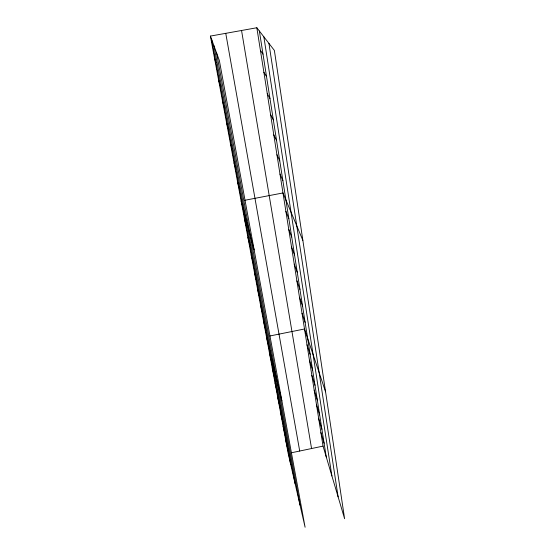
<?xml version="1.0" encoding="UTF-8"?>
<svg xmlns="http://www.w3.org/2000/svg" width="555" height="555" viewBox="0 0 555 555"><rect width="100%" height="100%" fill="white"/><g stroke="black" fill="none" stroke-linecap="round" stroke-linejoin="round"><path stroke-width="0.83" d="M291.479 452.762L323.045 446.116L344.6 518.717L274.378 50.443L256.84 27.75L210.4 36.089L288.184 453.456L305.104 527.25L219.329 60.433L210.4 36.089M269.779 335.997L304.508 328.99L325.563 391.781M244.387 200.355L282.981 192.953L302.857 240.37M260.413 50.311L263.001 54.14M263.889 72.282L266.539 76.639M267.274 93.691L269.973 98.54M270.576 114.552L273.324 119.866M273.795 134.893L276.591 140.651M276.931 154.727L279.769 160.901M279.998 174.076L282.87 180.646M285.901 211.379L288.843 218.684M288.746 229.375L291.722 237.013M291.528 246.947L294.532 254.905M294.24 264.111L297.279 272.373M296.897 280.885L299.957 289.433M299.492 297.279L302.572 306.103M302.024 313.311L305.132 322.386M214.605 58.615L215.985 62.68M307.005 344.78L310.148 354.34M309.447 360.223L312.611 370.005M218.691 80.551L220.162 85.137M311.841 375.326L315.018 385.316M314.179 390.103L317.37 400.294M316.468 404.56L319.666 414.939M222.673 101.919L224.227 106.997M318.702 418.706L321.914 429.265M320.894 432.56L324.12 443.285M226.551 122.745L228.188 128.281M230.332 143.044L232.046 149.024M234.023 162.837L235.799 169.233M237.623 182.144L239.469 188.936M241.134 200.979L254.141 249.889M244.561 219.364L246.524 226.884M247.905 237.318L249.923 245.171M251.172 254.849L253.246 263.014M254.363 271.971L256.486 280.435M257.478 288.704L259.65 297.452M260.531 305.056L262.737 314.075M263.507 321.04L265.762 330.315M266.421 336.677L281.871 400.814M269.355 352.425L271.686 362.172M272.227 367.826L274.593 377.795M275.03 382.881L277.431 393.065M277.777 397.616L280.206 407.987M280.462 412.025L282.925 422.591M283.092 426.129L285.582 436.868M285.665 439.942L288.177 450.847M211.691 39.599L290.723 464.521M216.561 52.878L300.012 505.05M213.973 45.829L295.135 483.773M225.76 33.335L299.707 451.035M241.55 30.497L311.556 448.537M256.84 27.75L323.045 446.116M259.372 31.024L326.271 457.008M263.861 36.831L331.897 475.947M268.939 43.401L338.113 496.878"/></g></svg>
